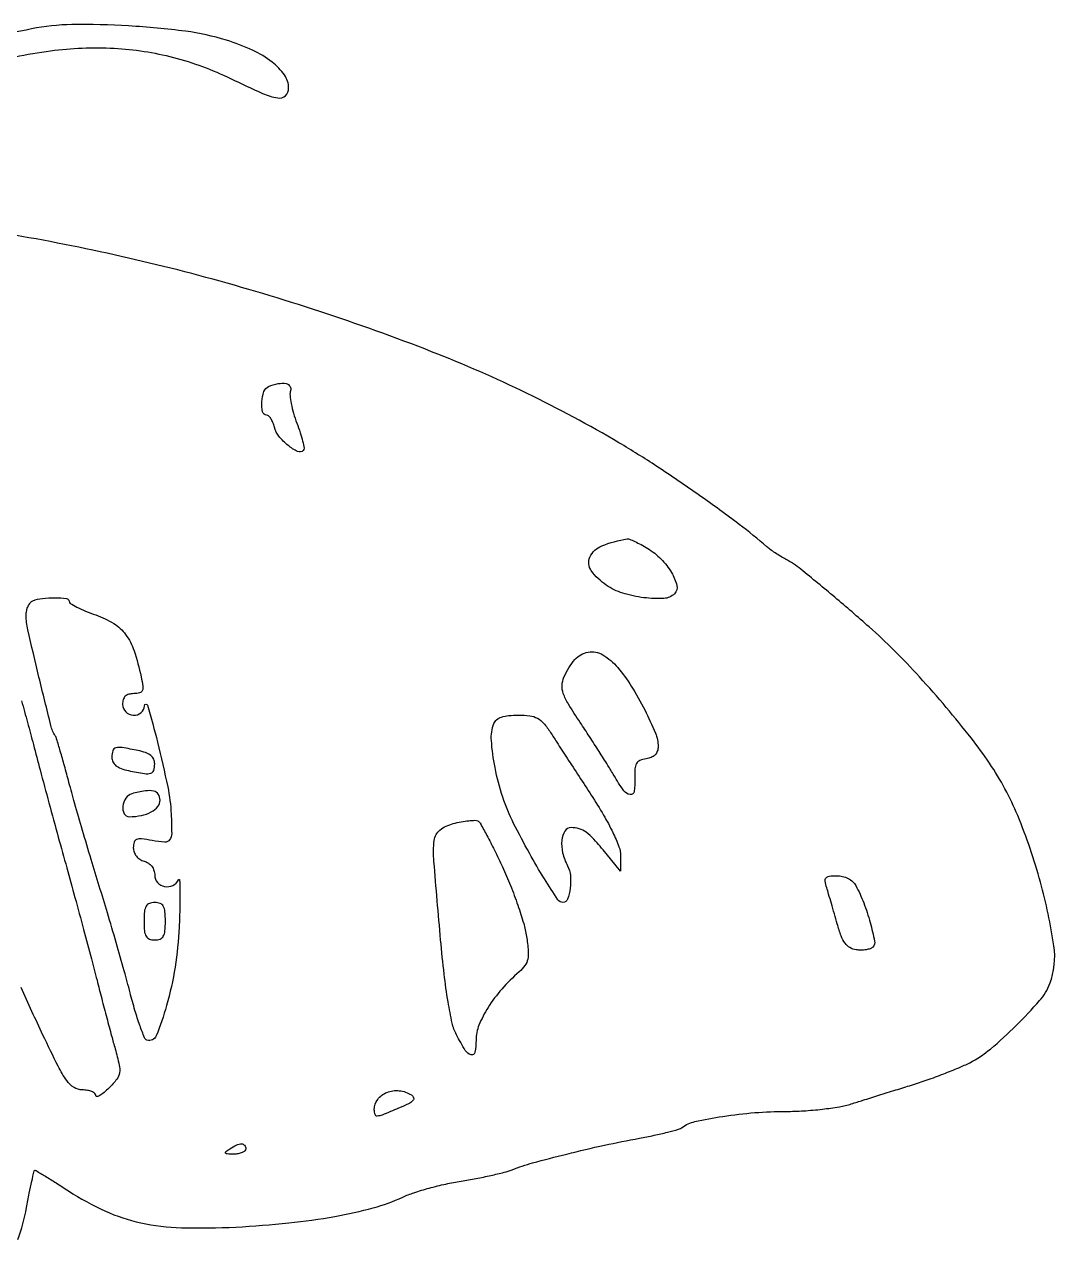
# Model space of a CAD drawing. Extents: x 0 to 499, y 0 to 457.
# Drawn here: x 306.6 to 499, y 57 to 284 of the extents above; entities that cross this region are included whole.
import ezdxf

# ---------------------------------------------------------------- set-up
doc = ezdxf.new("R2010")
doc.units = 0

msp = doc.modelspace()

# ---------------------------------------------------------------- linework, layer by layer
for points in [[(298.387223, 276.355032, -0.033004), (311.53353, 279.026624, -0.046959), (323.43712, 279.510864, -0.050635), (334.508399, 277.788027, -0.048757), (345.156493, 273.864978, 0.007686), (351.131311, 271.088124, 0.063444), (353.994274, 270.224515, 0.23337), (355.391283, 270.644877, 0.207915), (356, 272.045455, 0.153682), (355.222701, 274.514643, 0.076229), (352.932401, 276.91413, 0.056932), (349.272341, 279.121882, 0.031131), (344.373905, 281.003715, 0.043919), (336.750597, 282.682537, 0.017726), (326.133667, 283.67847, 0.017636), (315.527943, 283.920484, 0.046854), (308, 283.118815, 0.002307), (299.750395, 281.409178, 0.003536)], [(305.418054, 57.04991, 0.046813), (307.072924, 63.020076, -0.003981), (307.573213, 65.696294, -0.006557), (308.043806, 67.949647, -0.001747), (308.48158, 69.884688, -0.349471), (308.626411, 70, -0.137766), (308.846203, 69.938269, -0.000884), (310.589654, 68.870824, -0.003466), (312.578065, 67.629489, -0.002194), (314.87994, 66.155995, 0.037042), (321.7799, 62.388849, 0.053274), (328.38327, 60.206105, 0.046036), (335.990132, 59.282775, 0.020247), (346.140516, 59.401588, 0.012534), (356.051401, 60.168831, 0.018777), (364.646203, 61.378944, 0.021734), (371.817379, 62.989241, 0.042409), (377.320592, 64.992551, -0.029167), (379.393608, 65.809896, -0.012467), (382.247702, 66.668791, -0.012286), (385.344005, 67.435737, -0.015815), (388.224775, 67.979652, 0.008296), (391.002909, 68.461048, 0.00807), (393.789369, 69.038396, 0.008002), (396.22126, 69.624374, 0.029533), (397.724775, 70.108479, -0.025566), (401.566319, 71.379082, -0.006482), (407.926996, 73.039473, -0.006816), (414.976345, 74.680715, -0.008771), (421.5, 75.986656, 0.007299), (424.254006, 76.529543, 0.009728), (426.7375, 77.107588, 0.007319), (428.786261, 77.658698, 0.092238), (429.5, 78.013537, -0.107902), (431.848267, 79.091505, -0.015605), (437.058677, 80.062123, -0.018093), (443.053408, 80.765415, -0.020153), (448.871082, 81, 0.015461), (452.171567, 81.102084, 0.012953), (455.661275, 81.409075, 0.013152), (458.837514, 81.856518, 0.034624), (461.071861, 82.392594, -0.000306), (463.244196, 83.074306, -0.000124), (466.203737, 84.00026, -0.000123), (469.386992, 84.994481, -0.000156), (472.32384, 85.909941, 0.009126), (475.231399, 86.873825, 0.007317), (478.325818, 88.013886, 0.007406), (481.156918, 89.152677, 0.018626), (483.173694, 90.088612, 0.056057), (487.038696, 92.641549, 0.020757), (491.875007, 97.033152, 0.019277), (496.236822, 101.682542, 0.08806), (498.132076, 104.849465, 0.128901), (498.893071, 111.919291, 0.0294), (496.386767, 123.797775, 0.031155), (492.147243, 136.214789, 0.050972), (486.888104, 146, 0.017507), (483.428166, 150.7451, 0.00918), (478.814375, 156.411044, 0.009057), (473.803859, 162.125286, 0.012461), (469.084126, 167.062216, 0.014537), (464.397774, 171.462203, 0.006472), (457.983493, 176.996428, 0.004694), (451.657909, 182.212327, 0.047225), (448.810835, 184.101238, -0.012589), (447.851339, 184.646252, -0.010061), (446.844901, 185.279867, -0.010199), (445.936808, 185.90432, -0.025228), (445.305339, 186.407936, 0.019924), (440.157752, 190.603342, 0.007736), (432.721159, 196.008645, 0.007797), (424.739533, 201.43942, 0.012171), (417.685435, 205.837677, 0.040265), (382.703512, 222.852284, 0.027189), (340.532151, 236.726555, 0.027463), (298.155847, 245.695288, 0.049551)], [(306.114403, 157.670007, -0.00343), (307.256194, 153.605001, -0.003368), (308.349224, 149.5, 0.001816), (309.598945, 144.747218, 0.000856), (311.245454, 138.61875, 0.000848), (312.991382, 132.207527, 0.001196), (314.570775, 126.5, -0.001305), (316.108974, 120.93665, -0.001061), (317.728667, 114.96875, -0.001072), (319.197237, 109.464882, -0.002799), (320.222357, 105.5, 0.001469), (321.095759, 102.08448, 0.001201), (322.049426, 98.43636, 0.001213), (322.942987, 95.084391, 0.003193), (323.60459, 92.687608, -0.012223), (324.38434, 89.649974, -0.095126), (324.438412, 88.194943, -0.129206), (323.928772, 87.02083, -0.029731), (322.483063, 85.392154, -0.019846), (321.528786, 84.510768, -0.045334), (320.7294, 83.945593, -0.099249), (320.210493, 83.769615, -0.452555), (320, 83.954545, 0.220416), (319.814613, 84.354653, 0.077448), (319.260961, 84.692898, 0.058889), (318.44747, 84.92347, 0.039658), (317.484121, 85, -0.14395), (315.931811, 85.456367, -0.094391), (314.571549, 86.749481, -0.039828), (312.9599, 89.420756, -0.005522), (310.128186, 95.25, -0.004606), (306.044134, 104.10943, -0.004246)]]:
    msp.add_lwpolyline(points, format="xyb")
for points in [[(356.373796, 215.531713, 0.117323), (356.260753, 214.685688, 0.023019), (356.486758, 213.156996, 0.023269), (356.925108, 211.360588, 0.019738), (357.549553, 209.509419, -0.013542), (358.176295, 207.724751, -0.020265), (358.617178, 206.132472, -0.015955), (358.877546, 204.832625, -0.242382), (358.741751, 204.408418, -0.317446), (357.675091, 204.224627, -0.058613), (355.888626, 205.347719, -0.054952), (354.2011, 207.044447, -0.106459), (353.354459, 208.75, 0.035011), (353.070313, 209.611359, 0.046999), (352.689091, 210.339063, 0.055592), (352.273938, 210.844582, 0.195476), (351.891592, 211, -0.355436), (351.153138, 211.600855, -0.068056), (351.025264, 213.455022, -0.061189), (351.403128, 215.42754, -0.22251), (352.25, 216.337719, -0.04585), (354.063349, 216.882583, -0.098637), (355.516157, 216.88784, -0.200404), (356.28025, 216.377799, -0.242875)], [(423.063792, 186.1074, -0.062051), (425.549759, 184.13657, -0.06054), (427.499926, 181.600832, -0.072437), (428.488202, 179.196883, -0.263566), (428.063978, 177.663978, -0.185671), (426.06851, 176.777073, -0.043751), (422.355216, 176.912183, -0.04445), (418.388521, 177.768674, -0.074188), (415.318444, 179.250184, -0.087625), (412.521515, 181.975941, -0.26829), (412.268938, 184.512512, -0.196539), (414.475307, 186.599827, -0.052816), (419.22583, 187.883999, -0.135442), (419.665913, 187.835052, -0.013381), (420.652637, 187.409973, -0.01611), (421.818892, 186.82378, -0.012104)], [(315, 176.234719, 0.266609), (315.217897, 175.855121, 0.014627), (316.470048, 175.172125, 0.0195), (318.086572, 174.428594, 0.01271), (320.004418, 173.692026, -0.052712), (323.35721, 172.086486, -0.096901), (325.573403, 170.041983, -0.078593), (327.134681, 167.010632, -0.025641), (328.468495, 162.143441, -0.01806), (328.791565, 160.368913, -0.140936), (328.678757, 159.544912, -0.234974), (328.176306, 159.127565, -0.057955), (327.079455, 159, 0.066498), (326.157843, 158.876885, 0.125737), (325.509932, 158.509552, 0.129426), (325.129261, 157.885097, 0.072635), (325, 157, 0.197483), (325.577361, 155.595212, 0.184436), (326.996583, 154.95097, 0.194351), (328.428466, 155.429557, 0.209104), (329.069652, 156.75, -0.848591), (329.659113, 156.82327, -0.011284), (331.528719, 149.921622, -0.009328), (333.421084, 141.589237, -0.039171), (334.067626, 136.5, -0.010416), (334.166347, 132.875699, -0.159441), (333.789504, 131.698539, -0.258568), (332.866145, 131.265301, -0.029533), (330.5, 131.565978, 0.015501), (328.520104, 131.874219, 0.122762), (327.606376, 131.76325, 0.234328), (327.149163, 131.267806, 0.071356), (327, 130.227922, 0.087423), (327.145544, 129.40187, 0.080801), (327.566221, 128.649902, 0.079701), (328.209758, 128.061795, 0.081575), (329, 127.710251, -0.0816), (329.808498, 127.350538, -0.08438), (330.448726, 126.754322, -0.083929), (330.858479, 125.977061, -0.079589), (331, 125.09362, 0.184222), (331.517001, 123.738035, 0.164893), (332.832387, 122.993195, 0.159198), (334.365575, 123.189519, 0.173111), (335.424934, 124.25, -0.776295), (335.632466, 124.209768, -0.01098), (335.708381, 122.165287, -0.010142), (335.69312, 119.189397, -0.004959), (335.559105, 115.397786, -0.027982), (334.799374, 107.916176, -0.030204), (333.217262, 100.75848, -0.026628), (331.278993, 95.121252, -0.39556), (329.545293, 94.319762, -0.222322), (329.086019, 94.754394, -0.008266), (328.227637, 97.042517, -0.013607), (327.308816, 99.860803, -0.008991), (326.400308, 103.143974, 0.005005), (325.309879, 107.210404, 0.002275), (323.806218, 112.508274, 0.002252), (322.170177, 118.079982, 0.003091), (320.645073, 123.075738, -0.002564), (319.126887, 128.030133, -0.00195), (317.512229, 133.474344, -0.001971), (316.038009, 138.59191, -0.004614), (314.986181, 142.432667, 0.002889), (314.15049, 145.526046, 0.004157), (313.372153, 148.253849, 0.002244), (312.685081, 150.549974, 0.064674), (312.432038, 151.109965, -0.077269), (311.602805, 153.074888, -0.00214), (309.39108, 162.080427, -0.002715), (307.306586, 170.938392, -0.056482), (307, 173.643734, -0.052923), (307.092867, 174.518655, -0.055792), (307.367188, 175.338302, -0.062265), (307.771294, 175.984582, -0.126696), (308.25, 176.337719, -0.067617), (310.021396, 176.787198, -0.032193), (312.374921, 176.902862, -0.025732), (314.534663, 176.758567, -0.380012)], [(417.466499, 163.857445, -0.035804), (419.974901, 160.402094, -0.021071), (422.486647, 155.95579, -0.018756), (424.489313, 151.641235, -0.099593), (425, 149.102795, -0.086053), (424.8508, 148.242308, -0.109104), (424.422867, 147.56083, -0.100186), (423.714877, 147.083682, -0.063144), (422.75, 146.819551, 0.065164), (421.608094, 146.502015, 0.160641), (420.961932, 145.935371, 0.117551), (420.663672, 144.965279, 0.027405), (420.647448, 143.25, -0.043573), (420.543145, 140.753328, -0.413683), (419.777371, 140.162116, -0.21029), (418.582011, 140.881207, -0.021037), (416.732599, 143.75, 0.006707), (415.609264, 145.607285, 0.002494), (413.982001, 148.18924, 0.002471), (412.179361, 150.987477, 0.002984), (410.458153, 153.59635, -0.009643), (408.255961, 157.032967, -0.051947), (407.298008, 159.032413, -0.097207), (407.06862, 160.558551, -0.091103), (407.422722, 162.09635, -0.07535), (409.457184, 165.352626, -0.173809), (411.930228, 166.761242, -0.180896), (414.662663, 166.251752, -0.082443)], [(404.908553, 151.75, 0.000191), (406.06408, 149.968362, 0.000044), (408.009461, 146.971989, 0.000046), (410.249998, 143.522365, 0.000045), (412.507329, 140.048262, -0.011677), (414.804351, 136.326345, -0.01952), (416.537437, 133.081475, -0.021744), (417.686146, 130.42427, -0.091392), (418, 128.721536), (418, 125.846549), (415.266091, 129.173275, 0.010432), (413.013708, 131.800357, 0.051332), (411.571952, 133.113118, 0.087108), (410.283494, 133.755099, 0.070045), (408.75, 133.984687, 0.260677), (407.58299, 133.345245, 0.117212), (407.004385, 131.634711, 0.081549), (407.171089, 129.254362, 0.064775), (408.085031, 126.841118, -0.10194), (408.622093, 125.029624, -0.052367), (408.575503, 122.652448, -0.054653), (408.088672, 120.604927, -0.317742), (407.230948, 120.001788, -0.250216), (406.28619, 120.509127, -0.00744), (403.769909, 124.411289, -0.013401), (400.956968, 129.200543, -0.00921), (398.015995, 134.769938, -0.037671), (395.987716, 139.674709, -0.030536), (394.547099, 145.184089, -0.030355), (393.864991, 150.243416, -0.110377), (394.335689, 153.432407, -0.138144), (394.849183, 154.120705, -0.08078), (395.761489, 154.612106, -0.057229), (397.090256, 154.907199, -0.026056), (398.869839, 155, -0.031224), (401.048982, 154.863783, -0.092482), (402.47059, 154.409507, -0.093473), (403.624226, 153.476343, -0.032327)], [(323, 147.125, 0.111131), (323.197224, 146.248612, 0.113824), (323.75, 145.55, 0.083544), (324.709406, 145.015813, 0.036002), (326.125, 144.625, 0.008638), (329.103617, 144.082613, 0.103832), (330.263033, 144.133753, 0.26076), (330.816911, 144.661414, 0.075009), (331, 145.875, 0.111131), (330.802776, 146.751388, 0.113824), (330.25, 147.45, 0.083544), (329.290594, 147.984187, 0.036002), (327.875, 148.375, 0.008638), (324.896383, 148.917387, 0.103832), (323.736967, 148.866247, 0.26076), (323.183089, 148.338586, 0.075009)], [(326.75, 140.310674, 0.182788), (325.60387, 139.497285, 0.11961), (325.035922, 137.960153, 0.152638), (325.297581, 136.578003, 0.279905), (326.25, 136.013655, 0.047861), (328.509534, 136.255374, 0.073291), (330.357582, 136.926911, 0.096553), (331.570201, 137.922379, 0.174468), (332, 139.116631, 0.150857), (331.665748, 140.199264, 0.189276), (330.804316, 140.785771, 0.095987), (329.246818, 140.83601, 0.024122)], [(395.929341, 126.643434, -0.013345), (397.427514, 123.172108, -0.011748), (398.807098, 119.47614, -0.011888), (399.893815, 116.083394, -0.034527), (400.424236, 113.679594, -0.015674), (400.742714, 110.965455, -0.072255), (400.649956, 109.389759, -0.106925), (400.133762, 108.221643, -0.056863), (399.059556, 107.051653, 0.033379), (395.823354, 103.842619, 0.039799), (393.246034, 100.40493, 0.044536), (391.545382, 97.096031, 0.096736), (391, 94.303478, -0.045133), (390.794831, 92.035157, -0.440386), (390.068269, 91.578901, -0.189996), (388.986451, 92.391865, -0.018255), (387.335619, 95.313412, -0.064793), (386.549865, 97.476622, -0.01353), (385.778464, 101.445823, -0.012291), (385.047707, 106.619609, -0.0067), (384.392479, 113, -0.001798), (383.137797, 127.666357, -0.047478), (383.189539, 131.603854, -0.202248), (384.253035, 133.517968, -0.105276), (386.75, 134.738849, -0.015096), (388.246473, 135.065322, -0.019341), (389.64135, 135.270331, -0.017521), (390.799409, 135.354105, -0.133441), (391.326935, 135.231623, -0.142616), (391.782082, 134.784257, -0.004686), (393.020003, 132.525381, -0.008612), (394.422689, 129.796053, -0.005846)], [(461.915053, 123.158725, -0.031884), (463.380572, 119.943327, -0.023732), (464.594646, 116.235719, -0.016552), (465.418281, 112.8092, -0.2522), (465.07959, 111.67959, -0.113335), (464.595978, 111.376598, -0.042539), (463.816179, 111.178348, -0.039415), (462.898168, 111.099998, -0.038361), (461.970715, 111.165335, -0.09817), (460.818973, 111.57629, -0.101093), (459.924969, 112.392508, -0.067492), (459.178431, 113.776855, -0.021686), (458.450518, 116, 0.00147), (457.915824, 117.887863, 0.001325), (457.351389, 119.839062, 0.001327), (456.836161, 121.585406, 0.004208), (456.478506, 122.75, -0.035727), (456.183202, 123.983629, -0.217557), (456.35069, 124.60103, -0.19379), (456.944845, 124.921481, -0.027954), (458.348185, 125, -0.060805), (459.436131, 124.867203, -0.05847), (460.475642, 124.476249, -0.06181), (461.341048, 123.884193, -0.089219)], [(329, 116.5, 0.022514), (329.082184, 114.67572, 0.10769), (329.392857, 113.6875, 0.177212), (329.997538, 113.177287, 0.087745), (331, 113, 0.087745), (332.002462, 113.177287, 0.177212), (332.607143, 113.6875, 0.10769), (332.917816, 114.67572, 0.022514), (333, 116.5, 0.022514), (332.917816, 118.32428, 0.10769), (332.607143, 119.3125, 0.177212), (332.002462, 119.822713, 0.087745), (331, 120, 0.087745), (329.997538, 119.822713, 0.177212), (329.392857, 119.3125, 0.10769), (329.082184, 118.32428, 0.022514)], [(378.921416, 84.069729, -0.167324), (379.337255, 83.550147, -0.283659), (379.225255, 83.023202, -0.089373), (378.39669, 82.418704, -0.014063), (376.549292, 81.585042, -0.003348), (373.466944, 80.321327, -0.080124), (372.558256, 80.115757, -0.342804), (372.141818, 80.399391, -0.078252), (372, 81.3, -0.161645), (372.640607, 83.229751, -0.138147), (374.346705, 84.540806, -0.122697), (376.662027, 84.858771, -0.114643)], [(348, 74, -0.210568), (347.832025, 73.618823, -0.082215), (347.339063, 73.298248, -0.062416), (346.611405, 73.082804, -0.042523), (345.75, 73.015313, -0.011293), (344.555791, 73.050422, -0.220444), (344.237851, 73.218347, -0.409657), (344.271114, 73.479509, -0.023197), (345, 74, -0.031558), (346.301377, 74.729028, -0.112355), (347.227035, 74.939692, -0.234725), (347.775753, 74.667076, -0.163584)]]:
    msp.add_lwpolyline(points, format="xyb", close=True)

doc.saveas('drawing.dxf')
